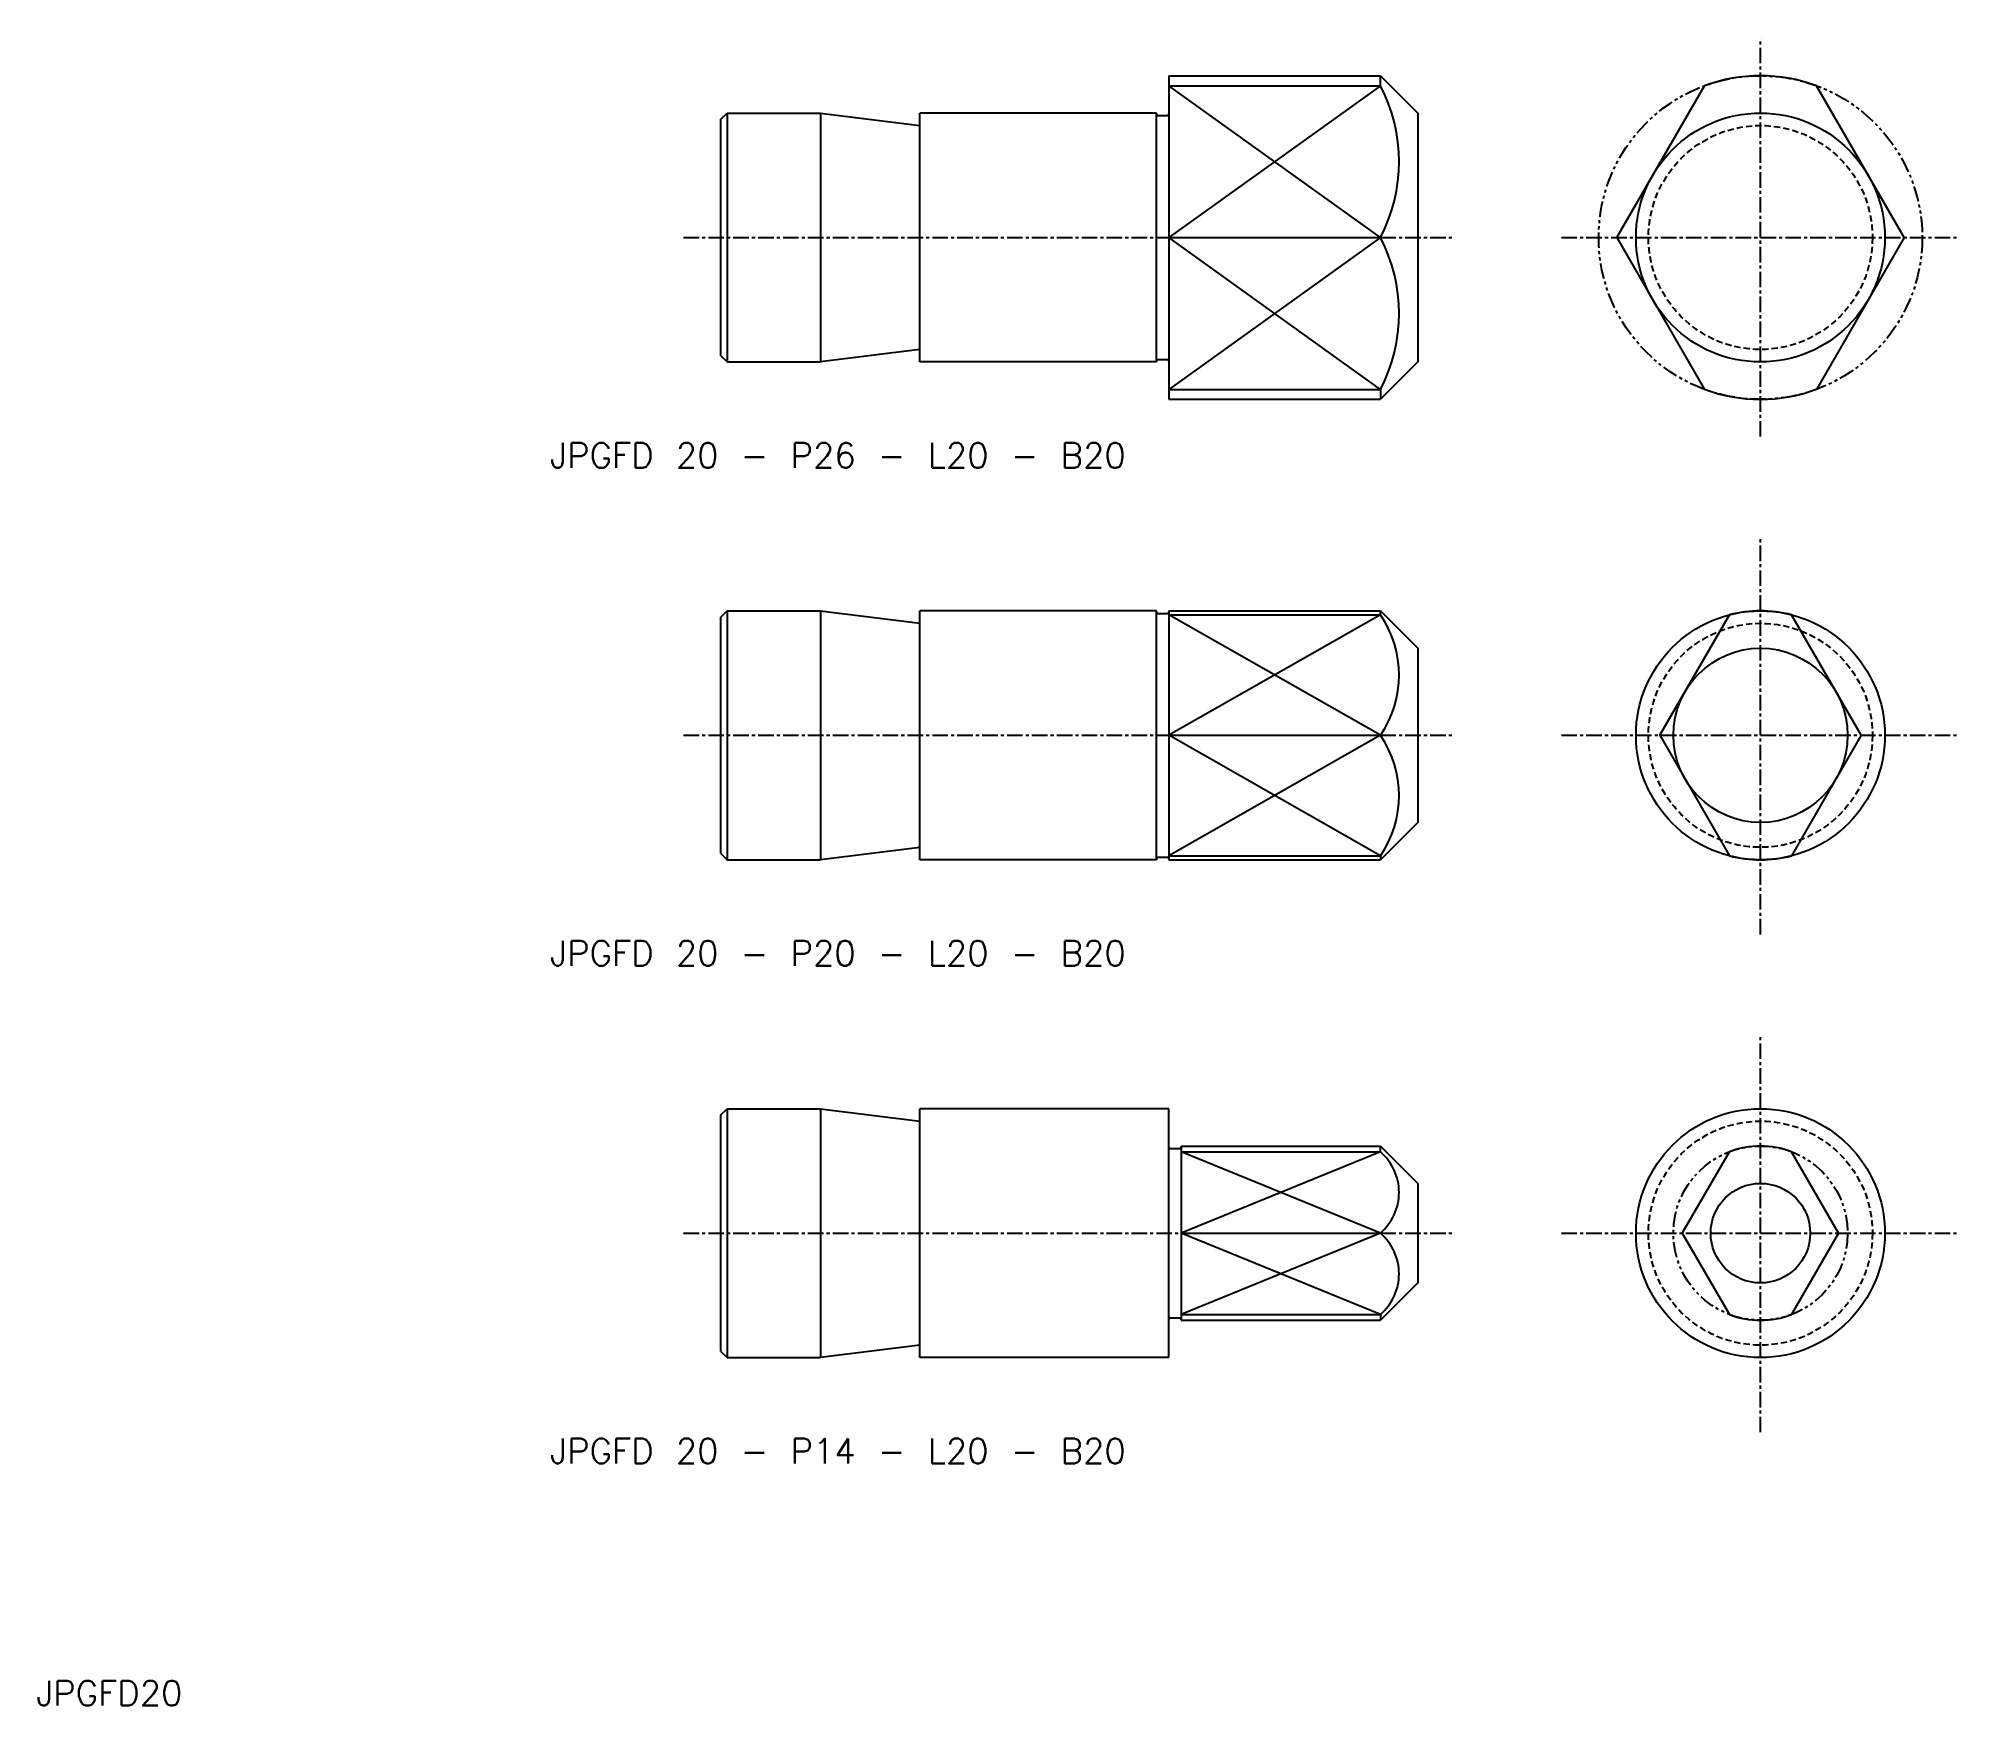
# Model space of a CAD drawing. Extents: x 5 to 160, y 5 to 139.
import ezdxf

# ---------------------------------------------------------------- set-up
doc = ezdxf.new("R2010")
doc.units = 0
for name, pattern in [('CENTER', [2, 1.25, -0.25, 0.25, -0.25]), ('DASHED', [0.75, 0.5, -0.25]), ('PHANTOM', [2.5, 1.25, -0.25, 0.25, -0.25, 0.25, -0.25])]:
    doc.linetypes.add(name, pattern=pattern)
doc.layers.get('0').update_dxf_attribs({"linetype": 'CONTINUOUS'})
doc.layers.add('CENTER', color=1, linetype='CENTER')
doc.styles.get("Standard").update_dxf_attribs({"font": 'txt.shx', "width": 0.8, "bigfont": 'bigfont.shx'})

msp = doc.modelspace()

# ---------------------------------------------------------------- linework, layer by layer
at = {"color": 7, "linetype": 'CONTINUOUS'}
for p, q in [((96, 135.96), (113, 135.96)), ((96, 135.96), (96, 109.96)), ((113, 135.96), (116, 132.96)), ((113, 135.15), (113, 135.96)), ((96, 135.15), (113, 135.15)), ((132, 122.96), (139.04, 135.15)), ((155.08, 122.96), (148.04, 135.15)), ((60, 132.46), (60.5, 132.96)), ((60.5, 132.96), (68, 132.96)), ((60.5, 132.96), (60.5, 112.96)), ((68, 132.96), (76, 131.96)), ((68, 132.96), (68, 112.96)), ((95, 132.96), (76, 132.96)), ((76, 112.96), (76, 132.96)), ((95, 132.86), (95, 132.96)), ((95, 112.96), (95, 132.96)), ((95.1, 132.76), (95.9, 132.76)), ((116, 132.96), (116, 112.96)), ((60, 113.46), (60, 132.46)), ((96, 122.96), (113, 122.96)), ((132, 122.96), (139.04, 110.76)), ((155.08, 122.96), (148.04, 110.76)), ((60, 113.46), (60.5, 112.96)), ((60.5, 112.96), (68, 112.96)), ((76, 113.96), (68, 112.96)), ((95, 112.96), (76, 112.96)), ((95, 113.06), (95, 112.96)), ((95.1, 113.16), (95.9, 113.16)), ((116, 112.96), (113, 109.96)), ((96, 110.76), (113, 110.76)), ((96, 109.96), (113, 109.96)), ((113, 110.76), (113, 109.96)), ((60, 92.46), (60.5, 92.96)), ((60.5, 92.96), (68, 92.96)), ((60.5, 92.96), (60.5, 72.96)), ((68, 92.96), (68, 72.96)), ((68, 92.96), (76, 91.96)), ((95, 92.96), (76, 92.96)), ((76, 72.96), (76, 92.96)), ((95, 72.96), (95, 92.96)), ((95, 92.86), (95, 92.96)), ((95.1, 92.76), (95.9, 92.76)), ((96, 92.96), (113, 92.96)), ((96, 92.96), (96, 72.96)), ((96, 92.64), (113, 92.64)), ((113, 92.96), (116, 89.96)), ((113, 92.64), (113, 92.96)), ((135.45, 82.96), (141.04, 92.64)), ((151.63, 82.96), (146.04, 92.64)), ((60, 73.46), (60, 92.46)), ((116, 89.96), (116, 75.96)), ((96, 82.96), (113, 82.96)), ((135.45, 82.96), (141.04, 73.27)), ((151.63, 82.96), (146.04, 73.27)), ((116, 75.96), (113, 72.96)), ((60, 73.46), (60.5, 72.96)), ((60.5, 72.96), (68, 72.96)), ((76, 73.96), (68, 72.96)), ((95, 72.96), (76, 72.96)), ((95, 73.06), (95, 72.96)), ((95.1, 73.16), (95.9, 73.16)), ((96, 73.27), (113, 73.27)), ((96, 72.96), (113, 72.96)), ((113, 73.27), (113, 72.96)), ((60, 52.46), (60.5, 52.96)), ((60.5, 52.96), (68, 52.96)), ((60.5, 52.96), (60.5, 32.96)), ((68, 52.96), (68, 32.96)), ((68, 52.96), (76, 51.96)), ((96, 52.96), (76, 52.96)), ((76, 32.96), (76, 52.96)), ((96, 32.96), (96, 52.96)), ((96, 52.86), (96, 52.96)), ((60, 33.46), (60, 52.46)), ((96.1, 49.76), (96.9, 49.76)), ((97, 49.96), (113, 49.96)), ((97, 49.96), (97, 35.96)), ((97, 49.5), (113, 49.5)), ((113, 49.96), (116, 46.96)), ((113, 49.5), (113, 49.96)), ((137.26, 42.96), (141.04, 49.5)), ((149.81, 42.96), (146.04, 49.5)), ((116, 46.96), (116, 38.96)), ((97, 42.96), (113, 42.96)), ((137.26, 42.96), (141.04, 36.42)), ((149.81, 42.96), (146.04, 36.42)), ((116, 38.96), (113, 35.96)), ((96, 36.06), (96, 35.96)), ((96.1, 36.16), (96.9, 36.16)), ((97, 36.42), (113, 36.42)), ((97, 35.96), (113, 35.96)), ((113, 36.42), (113, 35.96)), ((60, 33.46), (60.5, 32.96)), ((60.5, 32.96), (68, 32.96)), ((76, 33.96), (68, 32.96)), ((96, 32.96), (76, 32.96))]:
    msp.add_line(p, q, dxfattribs=at)
at = {"color": 3, "linetype": 'CONTINUOUS'}
for p, q in [((113, 122.96), (96, 135.15)), ((113, 135.15), (96, 122.96)), ((113, 122.96), (96, 110.76)), ((113, 110.76), (96, 122.96)), ((113, 92.64), (96, 82.96)), ((113, 82.96), (96, 92.64)), ((113, 73.27), (96, 82.96)), ((113, 82.96), (96, 73.27)), ((113, 49.5), (97, 42.96)), ((113, 42.96), (97, 49.5)), ((113, 36.42), (97, 42.96)), ((113, 42.96), (97, 36.42))]:
    msp.add_line(p, q, dxfattribs=at)
at = {"color": 3, "linetype": 'PHANTOM'}
for centre, radius in [((143.54, 122.96), 13), ((143.54, 42.96), 7)]:
    msp.add_circle(centre, radius, dxfattribs=at)
at = {"color": 7, "linetype": 'CONTINUOUS'}
for centre, radius in [((143.54, 122.96), 10), ((143.54, 82.96), 10), ((143.54, 82.96), 7), ((143.54, 42.96), 10), ((143.54, 42.96), 4)]:
    msp.add_circle(centre, radius, dxfattribs=at)
at = {"color": 3, "linetype": 'DASHED'}
for centre in [(143.54, 122.96), (143.54, 82.96), (143.54, 42.96)]:
    msp.add_circle(centre, 9, dxfattribs=at)
at = {"color": 7, "linetype": 'CONTINUOUS'}
for centre, radius, start, end in [((143.54, 122.96), 13, 69.7478, 110.2522), ((101.35, 129.06), 13.15, 332.3619, 27.6381), ((95.1, 132.86), 0.1, 180, 270), ((95.9, 132.86), 0.1, 270, 0), ((101.35, 116.86), 13.15, 332.3619, 27.6381), ((95.1, 113.06), 0.1, 90, 180), ((95.9, 113.06), 0.1, 0, 90), ((143.54, 122.96), 13, 249.7478, 290.2522), ((95.1, 92.86), 0.1, 180, 270), ((95.9, 92.86), 0.1, 270, 0), ((105.94, 87.8), 8.56, 325.57, 34.43), ((143.54, 82.96), 10, 75.5225, 104.4775), ((105.94, 78.12), 8.56, 325.57, 34.43), ((95.1, 73.06), 0.1, 90, 180), ((95.9, 73.06), 0.1, 0, 90), ((143.54, 82.96), 10, 255.5225, 284.4775), ((96.1, 49.86), 0.1, 180, 270), ((96.9, 49.86), 0.1, 270, 0), ((110.19, 46.23), 4.31, 310.7057, 49.2943), ((143.54, 42.96), 7, 69.0752, 110.9248), ((110.19, 39.69), 4.31, 310.7057, 49.2943), ((96.1, 36.06), 0.1, 90, 180), ((96.9, 36.06), 0.1, 0, 90), ((143.54, 42.96), 7, 249.0752, 290.9248)]:
    msp.add_arc(centre, radius, start, end, dxfattribs=at)
at = {"layer": 'CENTER', "color": 1, "linetype": 'CENTER'}
for p, q in [((143.54, 106.96), (143.54, 138.96)), ((57, 122.96), (119, 122.96)), ((127.54, 122.96), (159.54, 122.96)), ((143.54, 66.96), (143.54, 98.96)), ((57, 82.96), (119, 82.96)), ((127.54, 82.96), (159.54, 82.96)), ((143.54, 26.96), (143.54, 58.96)), ((57, 42.96), (119, 42.96)), ((127.54, 42.96), (159.54, 42.96))]:
    msp.add_line(p, q, dxfattribs=at)

# ---------------------------------------------------------------- texts
at = {"color": 7, "linetype": 'CONTINUOUS'}
for s, p in [('JPGFD 20 - P26 - L20 - B20', (46.29, 104.45)), ('JPGFD 20 - P20 - L20 - B20', (46.29, 64.45)), ('JPGFD 20 - P14 - L20 - B20', (46.29, 24.45)), ('JPGFD20', (5, 5))]:
    msp.add_text(s, height=2, dxfattribs=at).set_placement(p)

doc.saveas('drawing.dxf')
